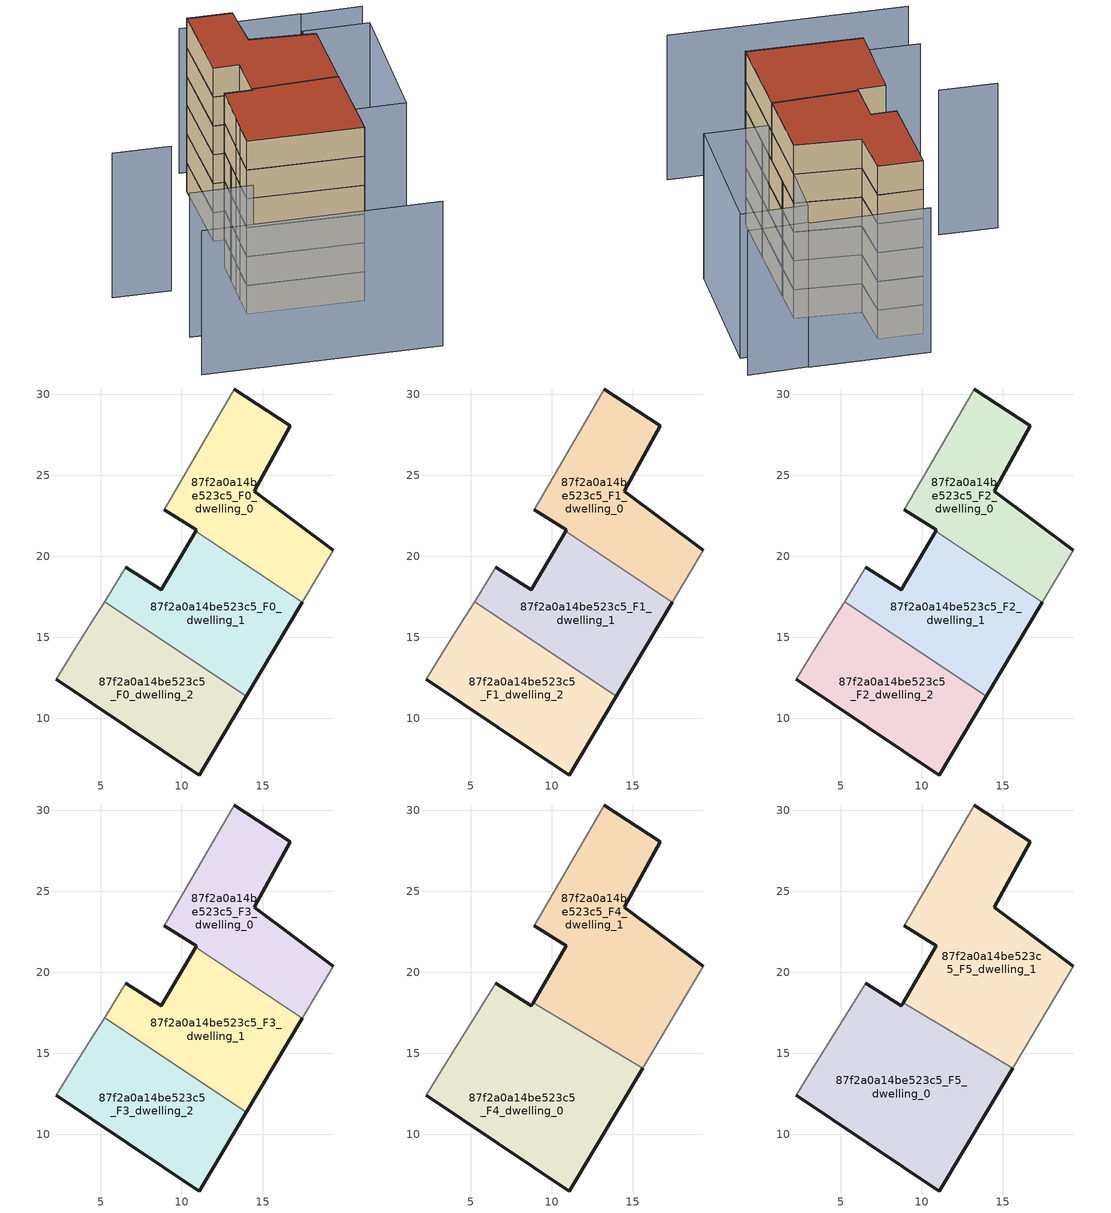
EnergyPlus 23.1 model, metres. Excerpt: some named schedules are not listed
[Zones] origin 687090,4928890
87f2a0a14be523c5_F0_dwelling_0
 floor ground (EU_floor_Construction): 17.43,17.16 19.34,20.37 14.46,24.01 16.69,28.07 13.23,30.33 8.91,22.89 10.89,21.65 10.84,21.56 z0
 wall outside (EU_wall_Construction): 10.84,21.56 10.89,21.65 8.91,22.89 / 13.23,30.33 16.69,28.07 14.46,24.01 19.34,20.37 z0:3
 wall adiabatic (EU_wall_Construction): 19.34,20.37 17.43,17.16 / 8.91,22.89 13.23,30.33 z0:3
 wall to 87f2a0a14be523c5_F0_dwelling_1 (EU_wall_Construction): 17.43,17.16 10.84,21.56 z0:3
87f2a0a14be523c5_F0_dwelling_1
 floor ground (EU_floor_Construction): 13.98,11.37 17.43,17.16 10.84,21.56 8.74,17.95 6.55,19.33 5.23,17.21 z0
 wall outside (EU_wall_Construction): 6.55,19.33 8.74,17.95 10.84,21.56 / 17.43,17.16 13.98,11.37 z0:3
 wall adiabatic (EU_wall_Construction): 5.23,17.21 6.55,19.33 z0:3
 wall to 87f2a0a14be523c5_F0_dwelling_2 (EU_wall_Construction): 13.98,11.37 5.23,17.21 z0:3
87f2a0a14be523c5_F0_dwelling_2
 floor ground (EU_floor_Construction): 11.07,6.51 13.98,11.37 5.23,17.21 4.35,15.8 3.43,14.34 2.24,12.42 z0
 wall outside (EU_wall_Construction): 13.98,11.37 11.07,6.51 2.24,12.42 z0:3
 wall adiabatic (EU_wall_Construction): 2.24,12.42 3.43,14.34 4.35,15.8 5.23,17.21 z0:3
87f2a0a14be523c5_F1_dwelling_0
 floor to 87f2a0a14be523c5_F0_dwelling_0 (EU_floor_Construction): 17.43,17.16 19.34,20.37 14.46,24.01 16.69,28.07 13.23,30.33 8.91,22.89 10.89,21.65 10.84,21.56 z3
 wall outside (EU_wall_Construction): 10.84,21.56 10.89,21.65 8.91,22.89 / 13.23,30.33 16.69,28.07 14.46,24.01 19.34,20.37 z3:6
 wall adiabatic (EU_wall_Construction): 19.34,20.37 17.43,17.16 / 8.91,22.89 13.23,30.33 z3:6
 wall to 87f2a0a14be523c5_F1_dwelling_1 (EU_wall_Construction): 17.43,17.16 10.84,21.56 z3:6
87f2a0a14be523c5_F1_dwelling_1
 floor to 87f2a0a14be523c5_F0_dwelling_1 (EU_floor_Construction): 13.98,11.37 17.43,17.16 10.84,21.56 8.74,17.95 6.55,19.33 5.23,17.21 z3
 wall outside (EU_wall_Construction): 6.55,19.33 8.74,17.95 10.84,21.56 / 17.43,17.16 13.98,11.37 z3:6
 wall adiabatic (EU_wall_Construction): 5.23,17.21 6.55,19.33 z3:6
 wall to 87f2a0a14be523c5_F1_dwelling_2 (EU_wall_Construction): 13.98,11.37 5.23,17.21 z3:6
87f2a0a14be523c5_F1_dwelling_2
 floor to 87f2a0a14be523c5_F0_dwelling_2 (EU_floor_Construction): 11.07,6.51 13.98,11.37 5.23,17.21 4.35,15.8 3.43,14.34 2.24,12.42 z3
 wall outside (EU_wall_Construction): 13.98,11.37 11.07,6.51 2.24,12.42 z3:6
 wall adiabatic (EU_wall_Construction): 2.24,12.42 3.43,14.34 4.35,15.8 5.23,17.21 z3:6
87f2a0a14be523c5_F2_dwelling_0
 floor to 87f2a0a14be523c5_F1_dwelling_0 (EU_floor_Construction): 17.43,17.16 19.34,20.37 14.46,24.01 16.69,28.07 13.23,30.33 8.91,22.89 10.89,21.65 10.84,21.56 z6
 wall outside (EU_wall_Construction): 10.84,21.56 10.89,21.65 8.91,22.89 / 13.23,30.33 16.69,28.07 14.46,24.01 19.34,20.37 z6:9
 wall adiabatic (EU_wall_Construction): 19.34,20.37 17.43,17.16 / 8.91,22.89 13.23,30.33 z6:9
 wall to 87f2a0a14be523c5_F2_dwelling_1 (EU_wall_Construction): 17.43,17.16 10.84,21.56 z6:9
87f2a0a14be523c5_F2_dwelling_1
 floor to 87f2a0a14be523c5_F1_dwelling_1 (EU_floor_Construction): 13.98,11.37 17.43,17.16 10.84,21.56 8.74,17.95 6.55,19.33 5.23,17.21 z6
 wall outside (EU_wall_Construction): 6.55,19.33 8.74,17.95 10.84,21.56 / 17.43,17.16 13.98,11.37 z6:9
 wall adiabatic (EU_wall_Construction): 5.23,17.21 6.55,19.33 z6:9
 wall to 87f2a0a14be523c5_F2_dwelling_2 (EU_wall_Construction): 13.98,11.37 5.23,17.21 z6:9
87f2a0a14be523c5_F2_dwelling_2
 floor to 87f2a0a14be523c5_F1_dwelling_2 (EU_floor_Construction): 11.07,6.51 13.98,11.37 5.23,17.21 4.35,15.8 3.43,14.34 2.24,12.42 z6
 wall outside (EU_wall_Construction): 13.98,11.37 11.07,6.51 2.24,12.42 z6:9
 wall adiabatic (EU_wall_Construction): 2.24,12.42 3.43,14.34 4.35,15.8 5.23,17.21 z6:9
87f2a0a14be523c5_F3_dwelling_0
 floor to 87f2a0a14be523c5_F2_dwelling_0 (EU_floor_Construction): 17.43,17.16 19.34,20.37 14.46,24.01 16.69,28.07 13.23,30.33 8.91,22.89 10.89,21.65 10.84,21.56 z9
 wall outside (EU_wall_Construction): 10.84,21.56 10.89,21.65 8.91,22.89 / 13.23,30.33 16.69,28.07 14.46,24.01 19.34,20.37 z9:12
 wall adiabatic (EU_wall_Construction): 19.34,20.37 17.43,17.16 / 8.91,22.89 13.23,30.33 z9:12
 wall to 87f2a0a14be523c5_F3_dwelling_1 (EU_wall_Construction): 17.43,17.16 10.84,21.56 z9:12
87f2a0a14be523c5_F3_dwelling_1
 floor to 87f2a0a14be523c5_F2_dwelling_1 (EU_floor_Construction): 13.98,11.37 17.43,17.16 10.84,21.56 8.74,17.95 6.55,19.33 5.23,17.21 z9
 wall outside (EU_wall_Construction): 6.55,19.33 8.74,17.95 10.84,21.56 / 17.43,17.16 13.98,11.37 z9:12
 wall adiabatic (EU_wall_Construction): 5.23,17.21 6.55,19.33 z9:12
 wall to 87f2a0a14be523c5_F3_dwelling_2 (EU_wall_Construction): 13.98,11.37 5.23,17.21 z9:12
87f2a0a14be523c5_F3_dwelling_2
 floor to 87f2a0a14be523c5_F2_dwelling_2 (EU_floor_Construction): 11.07,6.51 13.98,11.37 5.23,17.21 4.35,15.8 3.43,14.34 2.24,12.42 z9
 wall outside (EU_wall_Construction): 13.98,11.37 11.07,6.51 2.24,12.42 z9:12
 wall adiabatic (EU_wall_Construction): 2.24,12.42 3.43,14.34 4.35,15.8 5.23,17.21 z9:12
87f2a0a14be523c5_F4_dwelling_0
 floor to 87f2a0a14be523c5_F3_dwelling_1 (EU_floor_Construction): 13.98,11.37 15.59,14.08 8.83,18.12 8.74,17.95 6.55,19.33 5.23,17.21 z12
 floor to 87f2a0a14be523c5_F3_dwelling_2 (EU_floor_Construction): 11.07,6.51 13.98,11.37 5.23,17.21 4.35,15.8 3.43,14.34 2.24,12.42 z12
 wall outside (EU_wall_Construction): 15.59,14.08 11.07,6.51 2.24,12.42 / 6.55,19.33 8.74,17.95 8.83,18.12 z12:15
 wall adiabatic (EU_wall_Construction): 2.24,12.42 3.43,14.34 4.35,15.8 6.55,19.33 z12:15
 wall to 87f2a0a14be523c5_F4_dwelling_1 (EU_wall_Construction): 8.83,18.12 15.59,14.08 z12:15
87f2a0a14be523c5_F4_dwelling_1
 floor to 87f2a0a14be523c5_F3_dwelling_0 (EU_floor_Construction): 17.43,17.16 19.34,20.37 14.46,24.01 16.69,28.07 13.23,30.33 8.91,22.89 10.89,21.65 10.84,21.56 z12
 floor to 87f2a0a14be523c5_F3_dwelling_1 (EU_floor_Construction): 15.59,14.08 17.43,17.16 10.84,21.56 8.83,18.12 z12
 wall outside (EU_wall_Construction): 13.23,30.33 16.69,28.07 14.46,24.01 19.34,20.37 / 8.83,18.12 10.89,21.65 8.91,22.89 z12:15
 wall adiabatic (EU_wall_Construction): 19.34,20.37 15.59,14.08 / 8.91,22.89 13.23,30.33 z12:15
87f2a0a14be523c5_F5_dwelling_0
 floor to 87f2a0a14be523c5_F4_dwelling_0 (EU_floor_Construction): 11.07,6.51 15.59,14.08 8.83,18.12 8.74,17.95 6.55,19.33 4.35,15.8 3.43,14.34 2.24,12.42 z15
 wall outside (EU_wall_Construction): 15.59,14.08 11.07,6.51 2.24,12.42 / 6.55,19.33 8.74,17.95 8.83,18.12 z15:18
 wall adiabatic (EU_wall_Construction): 2.24,12.42 3.43,14.34 4.35,15.8 6.55,19.33 z15:18
 wall to 87f2a0a14be523c5_F5_dwelling_1 (EU_wall_Construction): 8.83,18.12 15.59,14.08 z15:18
 roof outside (EU_roof_Construction): 15.59,14.08 11.07,6.51 2.24,12.42 3.43,14.34 4.35,15.8 6.55,19.33 8.74,17.95 8.83,18.12 z18
87f2a0a14be523c5_F5_dwelling_1
 floor to 87f2a0a14be523c5_F4_dwelling_1 (EU_floor_Construction): 15.59,14.08 19.34,20.37 14.46,24.01 16.69,28.07 13.23,30.33 8.91,22.89 10.89,21.65 8.83,18.12 z15
 wall outside (EU_wall_Construction): 13.23,30.33 16.69,28.07 14.46,24.01 19.34,20.37 / 8.83,18.12 10.89,21.65 8.91,22.89 z15:18
 wall adiabatic (EU_wall_Construction): 19.34,20.37 15.59,14.08 / 8.91,22.89 13.23,30.33 z15:18
 roof outside (EU_roof_Construction): 16.69,28.07 14.46,24.01 19.34,20.37 15.59,14.08 8.83,18.12 10.89,21.65 8.91,22.89 13.23,30.33 z18
shading: -7.74,8.33 10.46,-3.63 / 0.82,10.24 -3.98,13.38 / 28.86,23.92 24.15,26.81 / 0.5,19.93 -3.99,22.86 / 24.22,26.93 14.98,32.91 / 27.33,21.55 20,10.03 / 20,10.03 14.85,13.31 / 14.85,13.31 22.18,24.83 / 22.18,24.83 27.33,21.55 z0:15
[Building]
EU S2 Campaign: North Axis=0; Terrain=City; Solar Distribution=FullExterior
[Site:Location]
Bologna: Latitude=44.5; Longitude=11.25; Time Zone=1; Elevation=37
[SizingPeriod:WeatherFileDays]
AnnualSizingPeriod: Begin Month=1; Begin Day of Month=1; End Month=12; End Day of Month=31; Day of Week for Start Day=Monday; Use Weather File Daylight Saving Period=No; Use Weather File Rain and Snow Indicators=No
[MATERIAL]
EU_InternalMass_Material: Roughness=MediumRough; Thickness=0.1; Conductivity=1; Density=1800; Specific Heat=900; Thermal Absorptance=0.9; Solar Absorptance=0.7; Visible Absorptance=0.7
[MATERIAL:NOMASS] Roughness=MediumRough; Thermal Absorptance=0.9; Solar Absorptance=0.7; Visible Absorptance=0.7
Name | Thermal Resistance
EU_wall_NoMass | 0.905828
EU_roof_NoMass | 0.37593
EU_floor_NoMass | 0.67114
[CONSTRUCTION]
EU_wall_Construction: EU_wall_NoMass
EU_roof_Construction: EU_roof_NoMass
EU_floor_Construction: EU_floor_NoMass
EU_InternalMass_Construction: EU_InternalMass_Material
[ZONE] Type=1; Multiplier=1; Ceiling Height=autocalculate; Floor Area=autocalculate; Part of Total Floor Area=Yes
Name | Volume
87f2a0a14be523c5_F0_dwelling_0 | 179.32
87f2a0a14be523c5_F1_dwelling_0; 87f2a0a14be523c5_F2_dwelling_0; 87f2a0a14be523c5_F3_dwelling_0; 87f2a0a14be523c5_F0_dwelling_2; 87f2a0a14be523c5_F1_dwelling_2; 87f2a0a14be523c5_F2_dwelling_2; 87f2a0a14be523c5_F3_dwelling_2 | 179.317
87f2a0a14be523c5_F4_dwelling_0 | 268.962
87f2a0a14be523c5_F5_dwelling_0 | 268.964
87f2a0a14be523c5_F0_dwelling_1 | 179.312
87f2a0a14be523c5_F1_dwelling_1; 87f2a0a14be523c5_F2_dwelling_1; 87f2a0a14be523c5_F3_dwelling_1 | 179.314
87f2a0a14be523c5_F4_dwelling_1 | 268.974
87f2a0a14be523c5_F5_dwelling_1 | 268.978
[INTERNALMASS] Construction=EU_InternalMass_Construction
Name | Zone or ZoneList | Surface Area
87f2a0a14be523c5_F0_dwelling_0_EU_InternalMass | 87f2a0a14be523c5_F0_dwelling_0 | 59.7729
87f2a0a14be523c5_F0_dwelling_1_EU_InternalMass | 87f2a0a14be523c5_F0_dwelling_1 | 59.7711
87f2a0a14be523c5_F0_dwelling_2_EU_InternalMass | 87f2a0a14be523c5_F0_dwelling_2 | 59.772
87f2a0a14be523c5_F1_dwelling_0_EU_InternalMass | 87f2a0a14be523c5_F1_dwelling_0 | 59.7729
87f2a0a14be523c5_F1_dwelling_1_EU_InternalMass | 87f2a0a14be523c5_F1_dwelling_1 | 59.7711
87f2a0a14be523c5_F1_dwelling_2_EU_InternalMass | 87f2a0a14be523c5_F1_dwelling_2 | 59.772
87f2a0a14be523c5_F2_dwelling_0_EU_InternalMass | 87f2a0a14be523c5_F2_dwelling_0 | 59.7729
87f2a0a14be523c5_F2_dwelling_1_EU_InternalMass | 87f2a0a14be523c5_F2_dwelling_1 | 59.7711
87f2a0a14be523c5_F2_dwelling_2_EU_InternalMass | 87f2a0a14be523c5_F2_dwelling_2 | 59.772
87f2a0a14be523c5_F3_dwelling_0_EU_InternalMass | 87f2a0a14be523c5_F3_dwelling_0 | 59.7729
87f2a0a14be523c5_F3_dwelling_1_EU_InternalMass | 87f2a0a14be523c5_F3_dwelling_1 | 59.7711
87f2a0a14be523c5_F3_dwelling_2_EU_InternalMass | 87f2a0a14be523c5_F3_dwelling_2 | 59.772
87f2a0a14be523c5_F4_dwelling_0_EU_InternalMass | 87f2a0a14be523c5_F4_dwelling_0 | 89.6546
87f2a0a14be523c5_F4_dwelling_1_EU_InternalMass | 87f2a0a14be523c5_F4_dwelling_1 | 89.659
87f2a0a14be523c5_F5_dwelling_0_EU_InternalMass | 87f2a0a14be523c5_F5_dwelling_0 | 89.6546
87f2a0a14be523c5_F5_dwelling_1_EU_InternalMass | 87f2a0a14be523c5_F5_dwelling_1 | 89.659
[OTHEREQUIPMENT] Fuel Type=Electricity; Design Level Calculation Method=Watts/Area; Power per Zone Floor Area=1; Fraction Latent=0; Fraction Radiant=0; Fraction Lost=0; Carbon Dioxide Generation Rate=0; EndUse Subcategory=EU_Step8_InternalGains
Name | Zone or ZoneList or Space or SpaceList | Schedule
EU_Step8_InternalGain_87f2a0a14be523c5_F0_dwelling_0_f000 | 87f2a0a14be523c5_F0_dwelling_0 | EU_Step8_GainSchedule_87f2a0a14be523c5_F0_dwelling_0_f000
EU_Step8_InternalGain_87f2a0a14be523c5_F0_dwelling_1_f000 | 87f2a0a14be523c5_F0_dwelling_1 | EU_Step8_GainSchedule_87f2a0a14be523c5_F0_dwelling_1_f000
EU_Step8_InternalGain_87f2a0a14be523c5_F0_dwelling_2_f000 | 87f2a0a14be523c5_F0_dwelling_2 | EU_Step8_GainSchedule_87f2a0a14be523c5_F0_dwelling_2_f000
EU_Step8_InternalGain_87f2a0a14be523c5_F1_dwelling_0_f000 | 87f2a0a14be523c5_F1_dwelling_0 | EU_Step8_GainSchedule_87f2a0a14be523c5_F1_dwelling_0_f000
EU_Step8_InternalGain_87f2a0a14be523c5_F1_dwelling_1_f000 | 87f2a0a14be523c5_F1_dwelling_1 | EU_Step8_GainSchedule_87f2a0a14be523c5_F1_dwelling_1_f000
EU_Step8_InternalGain_87f2a0a14be523c5_F1_dwelling_2_f000 | 87f2a0a14be523c5_F1_dwelling_2 | EU_Step8_GainSchedule_87f2a0a14be523c5_F1_dwelling_2_f000
EU_Step8_InternalGain_87f2a0a14be523c5_F2_dwelling_0_f000 | 87f2a0a14be523c5_F2_dwelling_0 | EU_Step8_GainSchedule_87f2a0a14be523c5_F2_dwelling_0_f000
EU_Step8_InternalGain_87f2a0a14be523c5_F2_dwelling_1_f000 | 87f2a0a14be523c5_F2_dwelling_1 | EU_Step8_GainSchedule_87f2a0a14be523c5_F2_dwelling_1_f000
EU_Step8_InternalGain_87f2a0a14be523c5_F2_dwelling_2_f000 | 87f2a0a14be523c5_F2_dwelling_2 | EU_Step8_GainSchedule_87f2a0a14be523c5_F2_dwelling_2_f000
EU_Step8_InternalGain_87f2a0a14be523c5_F3_dwelling_0_f000 | 87f2a0a14be523c5_F3_dwelling_0 | EU_Step8_GainSchedule_87f2a0a14be523c5_F3_dwelling_0_f000
EU_Step8_InternalGain_87f2a0a14be523c5_F3_dwelling_1_f000 | 87f2a0a14be523c5_F3_dwelling_1 | EU_Step8_GainSchedule_87f2a0a14be523c5_F3_dwelling_1_f000
EU_Step8_InternalGain_87f2a0a14be523c5_F3_dwelling_2_f000 | 87f2a0a14be523c5_F3_dwelling_2 | EU_Step8_GainSchedule_87f2a0a14be523c5_F3_dwelling_2_f000
EU_Step8_InternalGain_87f2a0a14be523c5_F4_dwelling_0_f000 | 87f2a0a14be523c5_F4_dwelling_0 | EU_Step8_GainSchedule_87f2a0a14be523c5_F4_dwelling_0_f000
EU_Step8_InternalGain_87f2a0a14be523c5_F4_dwelling_1_f000 | 87f2a0a14be523c5_F4_dwelling_1 | EU_Step8_GainSchedule_87f2a0a14be523c5_F4_dwelling_1_f000
EU_Step8_InternalGain_87f2a0a14be523c5_F5_dwelling_0_f000 | 87f2a0a14be523c5_F5_dwelling_0 | EU_Step8_GainSchedule_87f2a0a14be523c5_F5_dwelling_0_f000
EU_Step8_InternalGain_87f2a0a14be523c5_F5_dwelling_1_f000 | 87f2a0a14be523c5_F5_dwelling_1 | EU_Step8_GainSchedule_87f2a0a14be523c5_F5_dwelling_1_f000
[ZONEVENTILATION:DESIGNFLOWRATE] Schedule=EU_AlwaysOn; Design Flow Rate Calculation Method=AirChanges/Hour; Air Changes per Hour=0.73129; Ventilation Type=Natural; Fan Pressure Rise=0; Fan Total Efficiency=1; Constant Term Coefficient=1; Temperature Term Coefficient=0; Velocity Term Coefficient=0; Velocity Squared Term Coefficient=0; Minimum Indoor Temperature=-100; Maximum Indoor Temperature=100; Delta Temperature=-100; Minimum Outdoor Temperature=-100; Maximum Outdoor Temperature=100; Maximum Wind Speed=40
Name | Zone or ZoneList or Space or SpaceList
EU_ConstantAir_87f2a0a14be523c5_F0_dwelling_0 | 87f2a0a14be523c5_F0_dwelling_0
EU_ConstantAir_87f2a0a14be523c5_F0_dwelling_1 | 87f2a0a14be523c5_F0_dwelling_1
EU_ConstantAir_87f2a0a14be523c5_F0_dwelling_2 | 87f2a0a14be523c5_F0_dwelling_2
EU_ConstantAir_87f2a0a14be523c5_F1_dwelling_0 | 87f2a0a14be523c5_F1_dwelling_0
EU_ConstantAir_87f2a0a14be523c5_F1_dwelling_1 | 87f2a0a14be523c5_F1_dwelling_1
EU_ConstantAir_87f2a0a14be523c5_F1_dwelling_2 | 87f2a0a14be523c5_F1_dwelling_2
EU_ConstantAir_87f2a0a14be523c5_F2_dwelling_0 | 87f2a0a14be523c5_F2_dwelling_0
EU_ConstantAir_87f2a0a14be523c5_F2_dwelling_1 | 87f2a0a14be523c5_F2_dwelling_1
EU_ConstantAir_87f2a0a14be523c5_F2_dwelling_2 | 87f2a0a14be523c5_F2_dwelling_2
EU_ConstantAir_87f2a0a14be523c5_F3_dwelling_0 | 87f2a0a14be523c5_F3_dwelling_0
EU_ConstantAir_87f2a0a14be523c5_F3_dwelling_1 | 87f2a0a14be523c5_F3_dwelling_1
EU_ConstantAir_87f2a0a14be523c5_F3_dwelling_2 | 87f2a0a14be523c5_F3_dwelling_2
EU_ConstantAir_87f2a0a14be523c5_F4_dwelling_0 | 87f2a0a14be523c5_F4_dwelling_0
EU_ConstantAir_87f2a0a14be523c5_F4_dwelling_1 | 87f2a0a14be523c5_F4_dwelling_1
EU_ConstantAir_87f2a0a14be523c5_F5_dwelling_0 | 87f2a0a14be523c5_F5_dwelling_0
EU_ConstantAir_87f2a0a14be523c5_F5_dwelling_1 | 87f2a0a14be523c5_F5_dwelling_1
[HVACTEMPLATE:THERMOSTAT] Constant Heating Setpoint=20; Constant Cooling Setpoint=50
EU_HeatOnly_87f2a0a14be523c5_F0_dwelling_0; EU_HeatOnly_87f2a0a14be523c5_F0_dwelling_1; EU_HeatOnly_87f2a0a14be523c5_F0_dwelling_2; EU_HeatOnly_87f2a0a14be523c5_F1_dwelling_0; EU_HeatOnly_87f2a0a14be523c5_F1_dwelling_1; EU_HeatOnly_87f2a0a14be523c5_F1_dwelling_2; EU_HeatOnly_87f2a0a14be523c5_F2_dwelling_0; EU_HeatOnly_87f2a0a14be523c5_F2_dwelling_1; EU_HeatOnly_87f2a0a14be523c5_F2_dwelling_2; EU_HeatOnly_87f2a0a14be523c5_F3_dwelling_0; EU_HeatOnly_87f2a0a14be523c5_F3_dwelling_1; EU_HeatOnly_87f2a0a14be523c5_F3_dwelling_2; EU_HeatOnly_87f2a0a14be523c5_F4_dwelling_0; EU_HeatOnly_87f2a0a14be523c5_F4_dwelling_1; EU_HeatOnly_87f2a0a14be523c5_F5_dwelling_0; EU_HeatOnly_87f2a0a14be523c5_F5_dwelling_1
[HVACTEMPLATE:ZONE:IDEALLOADSAIRSYSTEM] System Availability Schedule=EU_AlwaysOn; Maximum Heating Supply Air Temperature=50; Minimum Cooling Supply Air Temperature=13; Maximum Heating Supply Air Humidity Ratio=0.0156; Minimum Cooling Supply Air Humidity Ratio=0.0077; Heating Limit=NoLimit; Cooling Limit=NoLimit; Heating Availability Schedule=EU_AlwaysOn; Cooling Availability Schedule=EU_CoolingOff; Dehumidification Control Type=ConstantSensibleHeatRatio; Cooling Sensible Heat Ratio=0.7; Dehumidification Setpoint=60; Humidification Control Type=None; Humidification Setpoint=30; Outdoor Air Method=None; Outdoor Air Flow Rate per Person=0.00944; Outdoor Air Flow Rate per Zone Floor Area=0; Outdoor Air Flow Rate per Zone=0; Demand Controlled Ventilation Type=None; Outdoor Air Economizer Type=NoEconomizer; Heat Recovery Type=None; Sensible Heat Recovery Effectiveness=0.7; Latent Heat Recovery Effectiveness=0.65
Name | Template Thermostat
87f2a0a14be523c5_F0_dwelling_0 | EU_HeatOnly_87f2a0a14be523c5_F0_dwelling_0
87f2a0a14be523c5_F0_dwelling_1 | EU_HeatOnly_87f2a0a14be523c5_F0_dwelling_1
